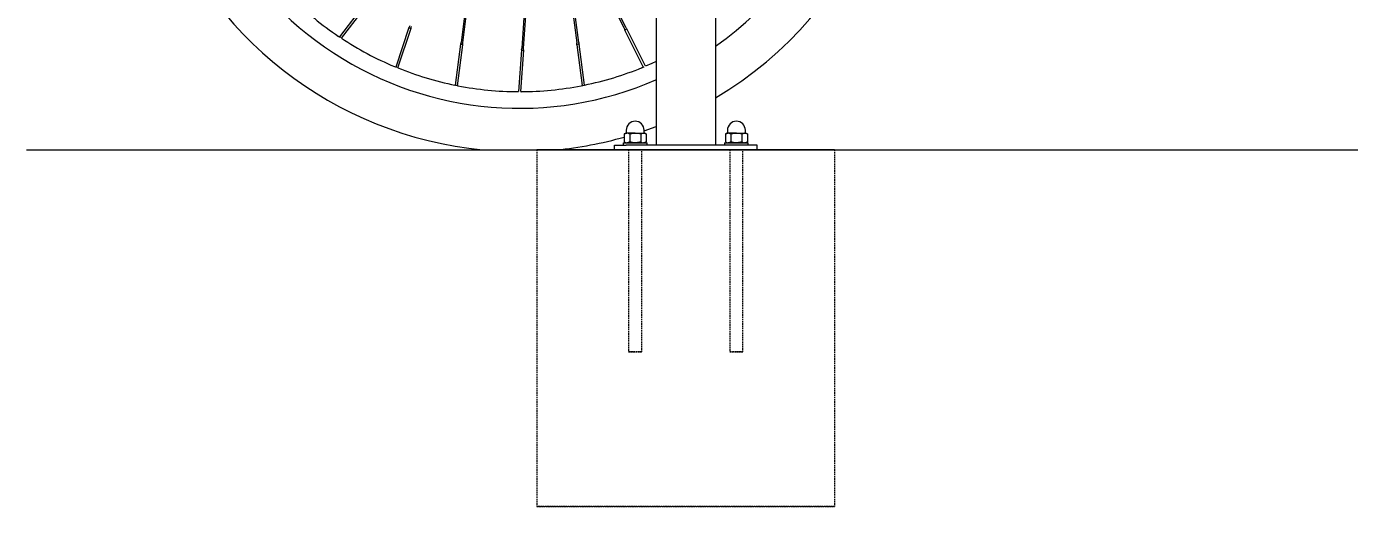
# Model space of a CAD drawing. Header units: millimetres. Extents: x 468 to 13607, y -402 to 3127.
# Drawn here: x 9416 to 10527, y 1737 to 2140 of the extents above; entities that cross this region are included whole.
import ezdxf

# ---------------------------------------------------------------- set-up
doc = ezdxf.new("R2010")
doc.units = ezdxf.units.MM
doc.linetypes.add('HIDDEN', pattern=[1.905, 1.27, -0.635])
for name, color, linetype, lineweight in [('ZANO_R', 7, 'Continuous', 0), ('ZANO_R_przerywana', 7, 'HIDDEN', 0), ('ZANO_W', 1, 'Continuous', 0)]:
    doc.layers.add(name, color=color, linetype=linetype, lineweight=lineweight)
doc.styles.get("Standard").update_dxf_attribs({"font": 'ARIALUNI.TTF'})
doc.dimstyles.new('pl i ang', dxfattribs={"dimtxt": 50, "dimasz": 50, "dimexe": 1.25, "dimexo": 0.625, "dimgap": 10, "dimtad": 1, "dimtoh": 1, "dimtxsty": 'Standard', "dimcen": 2.5, "dimclrd": 1, "dimclre": 1, "dimclrt": 1, "dimadec": 0, "dimazin": 0, "dimtfac": 1, "dimtmove": 0, "dimatfit": 3, "dimfxl": 1, "dimarcsym": 1})

# ---------------------------------------------------------------- blocks, each defined once
blk = doc.blocks.new('*D496')
at = {"layer": 'ZANO_W', "color": 1, "lineweight": -2}
blk.add_arc((9994.4, 2786.6), 159.7, 284.3922, 345.6078, dxfattribs=at)
at = {"layer": 'ZANO_W', "color": 1}
for points in [[(10155.7, 2746.1), (10142.4, 2747.7), (10154.1, 2786.6)], [(10033.2, 2638.6), (10034.9, 2625.3), (9994.4, 2626.9)]]:
    blk.add_solid(points, dxfattribs=at)
at = {"layer": 'ZANO_W', "color": 1, "insert": (10085.7, 2695.3), "char_height": 40, "attachment_point": 5, "rotation": 45}
blk.add_mtext('90%%d', dxfattribs=at)

msp = doc.modelspace()

# ---------------------------------------------------------------- linework, layer by layer
at = {"layer": 'ZANO_R'}
for p, q in [((9944.4, 2836.6), (9944.4, 2040.6)), ((9994.4, 2786.6), (9994.4, 2040.6)), ((9918.9, 2050.6), (9917.7, 2049.9)), ((9917.7, 2049.9), (9917.7, 2043.3)), ((9918.9, 2050.6), (9920, 2050.6)), ((9919.4, 2053.1), (9919.4, 2050.8)), ((9926.9, 2050.6), (9920, 2050.6)), ((9922.3, 2049.9), (9922.3, 2043.3)), ((9926.9, 2050.6), (9933.8, 2050.6)), ((9931.5, 2049.9), (9931.5, 2043.3)), ((9933.8, 2050.6), (9934.9, 2050.6)), ((9934.4, 2050.8), (9934.4, 2053.1)), ((9936.1, 2049.9), (9934.9, 2050.6)), ((9936.1, 2049.9), (9936.1, 2043.3)), ((10003.9, 2050.6), (10002.7, 2049.9)), ((10002.7, 2049.9), (10002.7, 2043.3)), ((10003.9, 2050.6), (10005, 2050.6)), ((10004.4, 2053.1), (10004.4, 2050.8)), ((10011.9, 2050.6), (10005, 2050.6)), ((10007.3, 2049.9), (10007.3, 2043.3)), ((10011.9, 2050.6), (10018.8, 2050.6)), ((10016.5, 2049.9), (10016.5, 2043.3)), ((10018.8, 2050.6), (10019.9, 2050.6)), ((10019.4, 2050.8), (10019.4, 2053.1)), ((10021.1, 2049.9), (10019.9, 2050.6)), ((10021.1, 2049.9), (10021.1, 2043.3)), ((9415.7, 2036.6), (11795.8, 2036.6)), ((9798.8, 2036.6), (9829.8, 2036.6)), ((9829.8, 2036.6), (9844.2, 2036.6)), ((9844.4, 2036.6), (10094.4, 2036.6)), ((10094.4, 2036.6), (9844.4, 2036.6)), ((9909.4, 2036.6), (9909.4, 2040.6)), ((9909.4, 2040.6), (9919.4, 2040.6)), ((9916.9, 2042.6), (9916.9, 2040.6)), ((9916.9, 2042.6), (9936.9, 2042.6)), ((9917.7, 2043.3), (9918.9, 2042.6)), ((10019.4, 2040.6), (9919.4, 2040.6)), ((9932.4, 2036.6), (9921.4, 2036.6)), ((9932.4, 2036.6), (9921.4, 2036.6)), ((9934.9, 2042.6), (9936.1, 2043.3)), ((9936.9, 2040.6), (9936.9, 2042.6)), ((10001.9, 2042.6), (10001.9, 2040.6)), ((10001.9, 2042.6), (10021.9, 2042.6)), ((10002.7, 2043.3), (10003.9, 2042.6)), ((10017.4, 2036.6), (10006.4, 2036.6)), ((10017.4, 2036.6), (10006.4, 2036.6)), ((10029.4, 2040.6), (10019.4, 2040.6)), ((10019.9, 2042.6), (10021.1, 2043.3)), ((10021.9, 2040.6), (10021.9, 2042.6)), ((10029.4, 2036.6), (10029.4, 2040.6))]:
    msp.add_line(p, q, dxfattribs=at)
at = {"layer": 'ZANO_R', "color": 253}
for p, q in [((9803.3, 2303.2), (9780.6, 2126.8)), ((9782.1, 2126.6), (9804.8, 2303)), ((9838.2, 2297.1), (9917.5, 2138.9)), ((9918.9, 2139.6), (9839.5, 2297.8)), ((9843, 2287.5), (9831.6, 2122.1)), ((9833.1, 2122), (9844.3, 2284.8)), ((9861.9, 2249.9), (9877.9, 2126.6)), ((9879.5, 2126.8), (9863.9, 2245.8)), ((9699.6, 2159), (9678.5, 2131.5)), ((9680.2, 2130.4), (9701.2, 2157.8)), ((9736.8, 2139.4), (9725.8, 2106.2)), ((9727.6, 2105.4), (9738.7, 2138.8)), ((9918, 2137.4), (9933.7, 2106.1)), ((9935.6, 2106.9), (9919.8, 2138.3)), ((9780.1, 2125.3), (9775.7, 2090.9)), ((9777.7, 2090.5), (9782.1, 2125)), ((9877.9, 2125), (9882.4, 2090.6)), ((9884.4, 2091), (9879.9, 2125.3)), ((9831.3, 2120.5), (9828.9, 2085.5)), ((9830.9, 2085.5), (9833.3, 2120.4))]:
    msp.add_line(p, q, dxfattribs=at)
at = {"layer": 'ZANO_R', "color": 253, "flags": 128}
for points in [[(9737.5, 2140.8), (9737, 2139.7), (9736.8, 2139.4)], [(9738.7, 2138.8), (9738.7, 2139.3), (9739, 2140.3)], [(9917.5, 2138.9), (9918, 2137.8), (9918, 2137.4)], [(9919.9, 2138.3), (9919.5, 2138.7), (9918.9, 2139.6)], [(9679.4, 2130.9), (9679.2, 2131.1), (9678.8, 2131.3), (9678.5, 2131.5), (9678.2, 2131.7), (9678, 2131.9), (9677.8, 2132), (9677.8, 2132)], [(9780.5, 2126.8), (9780.5, 2126.3), (9780.1, 2125.3)], [(9782.2, 2125.1), (9782, 2125.9), (9782.1, 2126.6)], [(9831.6, 2122.1), (9831.5, 2121.2), (9831.2, 2120.5)], [(9833.3, 2120.4), (9833.1, 2121.5), (9833.2, 2122)], [(9944.4, 2110.8), (9940.8, 2109.2), (9935.6, 2106.9)], [(9778.1, 2090.5), (9778.1, 2090.5), (9778, 2090.5), (9777.7, 2090.5), (9777.4, 2090.6), (9777, 2090.6), (9776.6, 2090.7), (9776.2, 2090.8), (9775.9, 2090.9), (9775.7, 2090.9), (9775.6, 2091), (9775.6, 2091)], [(9934.4, 2052.5), (9934.5, 2052.6), (9944.4, 2056.2)]]:
    msp.add_lwpolyline(points, dxfattribs=at)
at = {"layer": 'ZANO_R', "flags": 128}
for points in [[(9917.7, 2049.9), (9918.8, 2050.4), (9920, 2050.6)], [(9922.3, 2049.9), (9925.7, 2050.5), (9926.9, 2050.6)], [(9926.9, 2050.6), (9930.4, 2050.2), (9931.5, 2049.9)], [(9931.5, 2049.9), (9932.6, 2050.4), (9933.8, 2050.6)], [(10002.7, 2049.9), (10003.8, 2050.4), (10005, 2050.6)], [(10007.3, 2049.9), (10010.7, 2050.5), (10011.9, 2050.6)], [(10011.9, 2050.6), (10015.4, 2050.2), (10016.5, 2049.9)], [(10016.5, 2049.9), (10017.6, 2050.4), (10018.8, 2050.6)], [(9922.3, 2043.3), (9921.1, 2042.8), (9920, 2042.6)], [(9926.9, 2042.6), (9925.7, 2042.6), (9922.3, 2043.3)], [(9931.5, 2043.3), (9930.4, 2043), (9926.9, 2042.6)], [(9936.1, 2043.3), (9935, 2042.8), (9933.8, 2042.6)], [(10007.3, 2043.3), (10006.1, 2042.8), (10005, 2042.6)], [(10011.9, 2042.6), (10010.7, 2042.6), (10007.3, 2043.3)], [(10016.5, 2043.3), (10015.4, 2043), (10011.9, 2042.6)], [(10021.1, 2043.3), (10020, 2042.8), (10018.8, 2042.6)]]:
    msp.add_lwpolyline(points, dxfattribs=at)
at = {"layer": 'ZANO_R', "color": 253}
for centre, radius, start, end in [((9829.8, 2357.2), 322.1, 69.1641, 264.4729), ((9829.8, 2357.2), 322.1, 300.7253, 13.6653), ((9829.8, 2357.2), 285.7, 305.1639, 13.5897), ((9829.8, 2357.2), 285.7, 180, 293.6369), ((9829.8, 2357.2), 271.7, 225.2655, 235.9859), ((9738.1, 2141.3), 2.27, 234.4253, 260.3309), ((9738.9, 2141.7), 2.92, 245.8568, 265.9113), ((9917.7, 2139.6), 2.27, 279.4407, 305.3179), ((9917.9, 2140.5), 2.92, 290.8501, 310.9135), ((9829.8, 2357.2), 271.7, 236.5823, 247.235), ((9780.7, 2123.4), 1.99, 75.4689, 105.3138), ((9781.1, 2123.3), 1.99, 60.0123, 89.8584), ((9875, 2125.8), 2.98, 343.9201, 14.3695), ((9879.2, 2123), 2.43, 72.6712, 122.1976), ((9882.4, 2126.8), 2.89, 179.8766, 211.4113), ((9832.6, 2125.5), 5.2, 254.7848, 277.335), ((9732.9, 2123.3), 18.5, 243.654, 249.5632), ((9829.8, 2357.2), 271.7, 247.9088, 258.4839), ((9829.8, 2357.2), 271.7, 281.5823, 292.2361), ((9926.8, 2122.9), 18.2, 288.6083, 294.6235), ((9829.8, 2357.2), 271.7, 259.0156, 269.7354), ((9829.8, 2357.2), 271.7, 270.2643, 280.9837), ((9879.1, 2109.2), 18.9, 277.4264, 285.0513), ((9829.5, 2100), 14.5, 266.1698, 267.2844), ((9830.4, 2095.1), 9.65, 272.9386, 274.0581), ((9829.8, 2357.2), 322.1, 275.5275, 285.8239)]:
    msp.add_arc(centre, radius, start, end, dxfattribs=at)
at = {"layer": 'ZANO_R'}
for centre, radius, start, end in [((9926.9, 2053.1), 7.5, 90, 180), ((9926.9, 2053.1), 7.5, 0, 90), ((10011.9, 2053.1), 7.5, 90, 180), ((10011.9, 2053.1), 7.5, 0, 90), ((9919.1, 2050.8), 0.25, 270, 0), ((9919.9, 2046.2), 4.4, 56.8538, 88.7613), ((9933.7, 2046.2), 4.4, 56.8538, 88.7613), ((9934.6, 2050.8), 0.25, 180, 270), ((10004.1, 2050.8), 0.25, 270, 0), ((10004.9, 2046.2), 4.4, 56.8537, 88.7617), ((10018.7, 2046.2), 4.4, 56.8544, 88.7611), ((10019.6, 2050.8), 0.25, 180, 270), ((9920.1, 2047), 4.4, 236.8572, 268.761), ((9933.9, 2047), 4.4, 236.8572, 268.761), ((10005.1, 2047), 4.4, 236.8572, 268.7605), ((10018.9, 2047), 4.4, 236.8572, 268.7605)]:
    msp.add_arc(centre, radius, start, end, dxfattribs=at)
at = {"layer": 'ZANO_R_przerywana'}
for p, q in [((9844.4, 2036.6), (9844.4, 1736.6)), ((9844.4, 2036.6), (9844.4, 1736.6)), ((9921.4, 2036.6), (9921.4, 1866.6)), ((9932.4, 1866.6), (9932.4, 2036.6)), ((10006.4, 2036.6), (10006.4, 1866.6)), ((10017.4, 1866.6), (10017.4, 2036.6)), ((10094.4, 2036.6), (10094.4, 1736.6)), ((10094.4, 2036.6), (10094.4, 1736.6)), ((9921.4, 1866.6), (9932.4, 1866.6)), ((9932.4, 1866.6), (9921.4, 1866.6)), ((10006.4, 1866.6), (10017.4, 1866.6)), ((10017.4, 1866.6), (10006.4, 1866.6)), ((9844.4, 1736.6), (10094.4, 1736.6)), ((10094.4, 1736.6), (9844.4, 1736.6))]:
    msp.add_line(p, q, dxfattribs=at)

# ---------------------------------------------------------------- dimensions: what is measured, and where the dimension line sits
at = {"layer": 'ZANO_W'}
dim = msp.add_angular_dim_2l(base=(10074.2, 2648.3), line1=((9994.4, 2786.6), (10694.4, 2786.6)), line2=((9994.4, 2786.6), (9994.4, 2036.6)), dimstyle='pl i ang', override={"dimtxt": 40, "dimasz": 40, "dimexe": 10, "dimexo": 10, "dimtoh": 0, "dimdec": 0, "dimtdec": 0, "dimtmove": 1}, dxfattribs=at)
dim.commit()
dim.dimension.update_dxf_attribs({"geometry": '*D496', "text_midpoint": (10085.7, 2695.3)})

doc.saveas('drawing.dxf')
